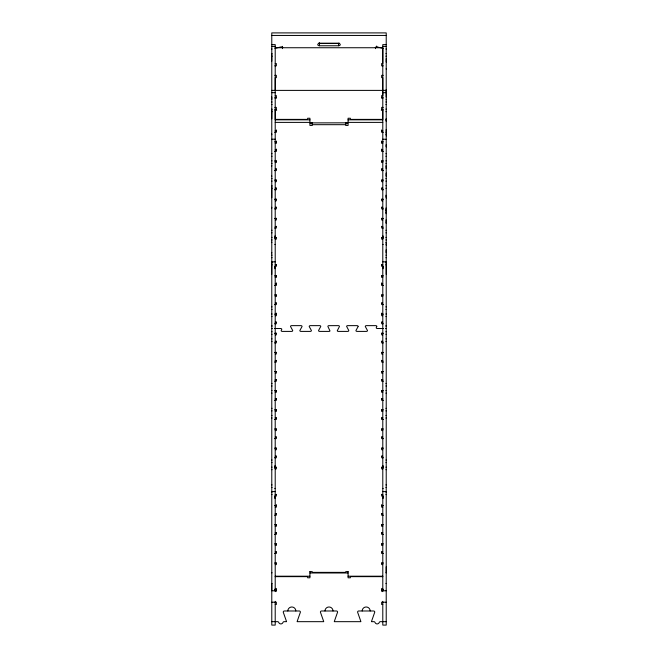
<?xml version="1.0" encoding="UTF-8"?>
<svg xmlns="http://www.w3.org/2000/svg" width="658" height="658" viewBox="0 0 658 658"><rect width="100%" height="100%" fill="white"/><g stroke="black" fill="none" stroke-linecap="round" stroke-linejoin="round"><path stroke-width="0.99" d="M271.779 176.402L271.779 175.925M271.779 252.976L271.779 252.507M271.779 242.613L271.779 242.136M271.779 208.15L271.779 207.27M271.779 166.03L271.779 165.553M271.779 134.758L271.779 133.961M271.779 589.642L271.779 583.465A1.143 1.143 0 0 1 272.083 583.506M271.779 274.361L271.779 262.279A1.143 0.765 0 0 1 272.083 262.303M271.779 197.778L271.779 185.696A1.143 0.765 0 0 1 272.083 185.721M271.779 118.802L271.779 109.113A1.143 0.765 0 0 1 272.083 109.138M271.779 99.498L271.779 96.948M382.791 90.006L382.791 95.583L381.648 95.583L381.648 97.869L383.219 97.869M382.791 89.595L382.791 77.652L381.648 77.652L381.648 75.357L383.219 75.357M386.221 146.94L386.221 146.512M386.221 146.298L386.221 145.879M386.221 145.665L386.221 145.237M386.221 145.023L386.221 144.596M386.221 121.409L386.221 120.982M386.221 120.776L386.221 120.348M386.221 120.134L386.221 119.707M386.221 119.501L386.221 119.073M386.221 99.712L386.221 99.284M386.221 92.054L386.221 91.627M386.221 89.504L386.221 96.948M386.221 69.082L386.221 68.654M386.221 252.878L386.221 252.45M386.221 252.236L386.221 251.817M386.221 251.603L386.221 251.175M386.221 250.961L386.221 250.542M386.221 250.328L386.221 249.637M386.221 245.22L386.221 244.792M386.221 244.579L386.221 244.159M386.221 243.304L385.942 242.457M386.221 223.523L386.221 223.095M386.221 222.881L386.221 222.453M386.221 221.606L386.221 221.178M386.221 220.973L386.007 219.904M386.007 212.46L386.007 213.735M386.221 197.992L386.221 197.564M386.221 197.359L386.221 196.931M386.221 196.717L386.007 196.249M386.221 196.026L385.942 195.229M386.221 176.295L386.221 175.867M386.221 175.653L386.221 175.234M386.221 175.02L386.221 174.592M386.221 174.378L386.221 173.959M386.221 173.745L386.221 173.054M386.221 168.637L386.221 168.209M386.221 167.996L386.221 167.576M386.221 167.362L386.221 166.935M386.221 166.721L385.942 165.874M386.221 134.684L386.221 133.961M386.221 133.089L385.942 132.274M386.221 131.493L386.007 130.769M386.221 129.897L386.221 129.445M386.221 120.241L386.221 118.646M386.221 62.058L386.221 58.661M386.221 566.752L386.221 572.838A1.143 1.143 0 0 1 385.917 572.797M386.221 274.361L386.221 262.279A1.143 0.765 0 0 0 385.917 262.303M386.221 135.935L386.221 135.482M274.542 328.515L280.621 328.523A1.143 0.765 0 0 1 281.024 328.564L281.558 328.844A1.143 0.765 0 0 1 281.698 329.551L281.221 330.423A1.143 0.765 0 0 0 282.315 331.402L291.568 331.402A1.143 0.765 0 0 0 292.662 330.423L290.532 326.533A1.143 0.765 0 0 1 291.593 325.636L300.912 325.636A1.143 0.765 0 0 1 302.006 326.615L299.908 330.423A1.143 0.765 0 0 0 299.867 330.727L299.958 330.941A1.143 0.765 0 0 0 301.01 331.402L310.255 331.402A1.143 0.765 0 0 0 311.357 330.423L309.26 326.615A1.143 0.765 0 0 1 310.354 325.636L319.607 325.636A1.143 0.765 0 0 1 320.685 326.138L320.75 326.401A1.143 0.765 0 0 1 320.701 326.615L318.604 330.423A1.143 0.765 0 0 0 319.574 331.402L328.951 331.402A1.143 0.765 0 0 0 330.003 330.941L327.947 326.615A1.143 0.765 0 0 1 327.906 326.401L327.972 326.138A1.143 0.765 0 0 1 328.72 325.661L338.302 325.636A1.143 0.765 0 0 1 339.396 326.615L337.258 330.727A1.143 0.765 0 0 0 338.393 331.402L347.646 331.402A1.143 0.765 0 0 0 348.74 330.423L346.601 326.36A1.143 0.765 0 0 1 347.737 325.636L356.99 325.636A1.143 0.765 0 0 1 358.141 326.401L358.141 326.401M358.092 326.615L355.994 330.423A1.143 0.765 0 0 0 357.088 331.402L366.407 331.402A1.143 0.765 0 0 0 367.435 330.423L365.338 326.615A1.143 0.765 0 0 1 366.432 325.636L375.685 325.636A1.143 0.765 0 0 1 376.738 326.097L376.828 326.352M376.779 326.615L376.302 327.487A1.143 0.765 0 0 0 376.524 328.26L376.845 328.432A1.143 0.765 0 0 0 377.379 328.515L383.458 328.515M274.863 48.363L281.311 46.858A1.143 0.765 0 0 1 282.455 47.623M381.295 110.223L383.137 109.796M271.779 35.45L386.221 35.45M339.322 43.083A1.719 1.151 0 0 1 338.541 43.214L319.459 43.214A1.719 1.151 0 0 1 318.678 43.083M271.779 44.612L275.209 44.612L275.209 591.641M386.221 44.612L382.791 44.612L382.791 591.641M319.459 45.764L338.541 45.764A1.719 1.151 0 0 0 340.252 44.612A1.719 1.151 0 0 0 338.541 43.469L319.459 43.469A1.719 1.151 0 0 0 317.748 44.612A1.719 1.151 0 0 0 319.459 45.764L319.459 42.671M271.779 46.389L275.209 46.389M382.791 46.389L386.221 46.389M275.209 47.738L382.791 47.738L382.791 63.53L381.648 63.53L381.648 65.825L383.219 65.825M275.209 63.53L276.352 63.53L276.352 65.825L274.781 65.825M274.781 75.357L276.352 75.357L276.352 77.652L275.209 77.652L275.209 90.393M271.779 90.393L386.221 90.393M271.779 92.679L275.209 92.679M382.791 92.679L386.221 92.679M275.209 95.583L276.352 95.583L276.352 97.869L274.781 97.869M275.209 97.968L276.352 97.968M381.648 97.968L382.791 97.968M274.781 107.41L276.352 107.41L276.352 109.697L275.209 109.697L275.209 119.386L307.64 119.386L307.64 118.243L309.926 118.243L309.926 125.448L312.213 125.448L312.213 122.709M383.219 107.41L381.648 107.41L381.648 109.697L382.791 109.697L382.791 119.386L350.36 119.386L350.36 118.243L348.074 118.243L348.074 125.448L345.787 125.448L345.787 122.709M275.209 119.83L309.926 119.83M348.074 119.83L382.791 119.83M275.209 122.388L309.926 122.388M348.074 122.388L382.791 122.388M312.213 122.898L309.926 122.898L348.074 122.824L345.787 122.898M312.213 124.683L345.787 124.683M275.209 130.745L276.352 130.745M381.648 130.745L382.791 130.745M274.633 132.274L276.352 132.274L276.352 129.947M383.367 132.274L381.648 132.274L381.648 129.947M271.779 139.192L275.209 139.192M382.791 139.192L386.221 139.299M274.633 141.848L276.352 141.848M381.648 141.848L383.367 141.848M275.209 143.378L276.352 143.378L276.352 141.051M382.791 143.378L381.648 143.378L381.648 141.051M275.209 149.892L276.352 149.892M381.648 149.892L382.791 149.892M274.633 151.422L276.352 151.422L276.352 149.095M383.367 151.422L381.648 151.422L381.648 149.095M274.518 160.996L276.352 160.996M381.648 160.996L383.474 160.996M275.209 162.526L276.352 162.526L276.352 160.823M382.791 162.526L381.648 162.526L381.648 160.823M275.209 169.04L276.352 169.04M381.648 169.04L382.791 169.04M274.518 170.57L276.352 170.57L276.352 168.867M383.474 170.57L381.648 170.57L381.648 168.867M274.518 180.144L276.352 180.144M381.648 180.144L383.474 180.144M275.209 181.674L276.352 181.674L276.352 179.971M382.791 181.674L381.648 181.674L381.648 179.971M275.209 188.18L276.352 188.18M381.648 188.18L382.791 188.18M274.518 189.71L276.352 189.71L276.352 188.015M383.474 189.71L381.648 189.71L381.648 188.015M274.518 199.284L276.352 199.284M381.648 199.284L383.474 199.284M275.209 200.822L276.352 200.822L276.352 199.119M382.791 200.822L381.648 200.822L381.648 199.119M275.209 207.328L276.352 207.328M381.648 207.328L382.791 207.328M386.007 207.994L386.221 209.351M274.518 208.857L276.352 208.857L276.352 207.155M383.474 208.857L381.648 208.857L381.648 207.155M386.007 209.269L386.221 210.947M386.007 210.544L386.221 212.542M274.518 218.431L276.352 218.431M381.648 218.431L383.474 218.431M275.209 219.961L276.352 219.961L276.352 218.259M382.791 219.961L381.648 219.961L381.648 218.259M386.007 222.264L386.221 221.82M275.209 226.475L276.352 226.475M381.648 226.475L382.791 226.475M274.518 228.005L276.352 228.005L276.352 226.303M383.474 228.005L381.648 228.005L381.648 226.303M274.781 236.049L275.209 236.049M382.791 236.049L383.219 236.049M274.781 236.896L275.209 236.896M382.791 236.896L383.219 236.896M274.518 237.579L276.352 237.579M381.648 237.579L383.474 237.579M274.781 238.426L275.209 238.426M382.791 238.426L383.219 238.426M275.209 239.109L276.352 239.109L276.352 237.406M382.791 239.109L381.648 239.109L381.648 237.406M274.781 244.431L275.209 244.431M382.791 244.431L383.219 244.431M271.779 261.859L275.209 261.859M382.791 261.859L386.221 261.859M275.209 264.763L276.352 264.763M381.648 264.763L382.791 264.763M274.518 266.293L276.352 266.293L276.352 264.598M383.474 266.293L381.648 266.293L381.648 264.598M274.781 267.148L275.209 267.148M382.791 267.148L383.219 267.148M274.781 267.831L275.209 267.831M382.791 267.831L383.219 267.831M274.781 268.678L275.209 268.678M382.791 268.678L383.219 268.678M274.518 275.866L276.352 275.866M381.648 275.866L383.474 275.866M275.209 277.396L276.352 277.396L276.352 275.702M382.791 277.396L381.648 277.396L381.648 275.702M275.209 283.911L276.352 283.911M381.648 283.911L382.791 283.911M274.518 285.44L276.352 285.44L276.352 282.891M383.474 285.44L381.648 285.44L381.648 282.891M274.518 295.014L276.352 295.014M381.648 295.014L383.474 295.014M275.209 296.544L276.352 296.544L276.352 294.842M382.791 296.544L381.648 296.544L381.648 294.842M275.209 303.058L276.352 303.058M381.648 303.058L382.791 303.058M274.518 304.588L276.352 304.588L276.352 302.886M383.474 304.588L381.648 304.588L381.648 302.886M274.633 314.162L276.352 314.162M381.648 314.162L383.367 314.162M275.209 315.692L276.352 315.692L276.352 313.142M382.791 315.692L381.648 315.692L381.648 313.142M275.209 322.198L276.352 322.198M381.648 322.198L382.791 322.198M274.633 323.736L276.352 323.736L276.352 322.033M383.367 323.736L381.648 323.736L381.648 322.033M271.779 325.965L272.33 325.965M385.67 325.965L386.221 325.965M271.779 328.515L272.33 328.515M385.67 328.515L386.221 328.515M274.518 333.302L276.352 333.302M381.648 333.302L383.474 333.302M275.209 334.84L276.352 334.84L276.352 333.137M382.791 334.84L381.648 334.84L381.648 333.137M275.209 341.346L276.352 341.346M381.648 341.346L382.791 341.346M274.518 342.876L276.352 342.876L276.352 341.173M383.474 342.876L381.648 342.876L381.648 341.173M274.518 352.449L276.352 352.449M381.648 352.449L383.474 352.449M275.209 353.979L276.352 353.979L276.352 352.285M382.791 353.979L381.648 353.979L381.648 352.285M275.209 360.494L276.352 360.494M381.648 360.494L382.791 360.494M274.518 362.023L276.352 362.023L276.352 360.321M383.474 362.023L381.648 362.023L381.648 360.321M274.518 371.597L276.352 371.597M381.648 371.597L383.474 371.597M275.209 373.127L276.352 373.127L276.352 371.425M382.791 373.127L381.648 373.127L381.648 371.425M275.209 379.641L276.352 379.641M381.648 379.641L382.791 379.641M274.518 381.171L276.352 381.171L276.352 379.469M383.474 381.171L381.648 381.171L381.648 379.469M274.518 390.745L276.352 390.745M381.648 390.745L383.474 390.745M275.209 392.275L276.352 392.275L276.352 390.572M382.791 392.275L381.648 392.275L381.648 390.572M275.209 398.781L276.352 398.781M381.648 398.781L382.791 398.781M274.518 400.311L276.352 400.311L276.352 398.616M383.474 400.311L381.648 400.311L381.648 398.616M274.518 409.885L276.352 409.885M381.648 409.885L383.474 409.885M275.209 411.423L276.352 411.423L276.352 409.72M382.791 411.423L381.648 411.423L381.648 409.72M275.209 417.929L276.352 417.929M381.648 417.929L382.791 417.929M274.518 419.459L276.352 419.459L276.352 417.756M383.474 419.459L381.648 419.459L381.648 417.756M274.518 429.032L276.352 429.032M381.648 429.032L383.474 429.032M275.209 430.562L276.352 430.562L276.352 428.86M382.791 430.562L381.648 430.562L381.648 428.86M275.209 437.077L276.352 437.077M381.648 437.077L382.791 437.077M274.518 438.606L276.352 438.606L276.352 436.904M383.474 438.606L381.648 438.606L381.648 436.904M274.518 448.18L276.352 448.18M381.648 448.18L383.474 448.18M275.209 449.71L276.352 449.71L276.352 448.008M382.791 449.71L381.648 449.71L381.648 448.008M275.209 456.216L276.352 456.216M381.648 456.216L382.791 456.216M274.518 457.754L276.352 457.754L276.352 456.052M383.474 457.754L381.648 457.754L381.648 456.052M274.781 465.79L275.209 465.79M382.791 465.79L383.219 465.79M274.781 466.645L275.209 466.645M382.791 466.645L383.219 466.645M274.518 467.328L276.352 467.328M381.648 467.328L383.474 467.328M274.781 468.175L275.209 468.175M382.791 468.175L383.219 468.175M275.209 468.858L276.352 468.858L276.352 467.155M382.791 468.858L381.648 468.858L381.648 467.155M274.781 488.475L275.209 488.475M382.791 488.475L383.219 488.475M271.779 491.608L275.209 491.608M382.791 491.608L386.221 491.608M275.209 494.512L276.352 494.512M381.648 494.512L382.791 494.512M274.518 496.042L276.352 496.042L276.352 494.339M383.474 496.042L381.648 496.042L381.648 494.339M274.781 496.889L275.209 496.889M382.791 496.889L383.219 496.889M274.781 497.571L275.209 497.571M382.791 497.571L383.219 497.571M274.781 498.427L275.209 498.427M382.791 498.427L383.219 498.427M274.518 505.615L276.352 505.615M381.648 505.615L383.474 505.615M275.209 507.145L276.352 507.145L276.352 504.596M382.791 507.145L381.648 507.145L381.648 504.596M275.209 513.659L276.352 513.659M381.648 513.659L382.791 513.659M274.518 515.189L276.352 515.189L276.352 513.487M383.474 515.189L381.648 515.189L381.648 513.487M274.518 524.763L276.352 524.763M381.648 524.763L383.474 524.763M275.209 526.293L276.352 526.293L276.352 524.591M382.791 526.293L381.648 526.293L381.648 524.591M275.209 532.799L276.352 532.799M381.648 532.799L382.791 532.799M274.518 534.337L276.352 534.337L276.352 532.635M383.474 534.337L381.648 534.337L381.648 532.635M274.518 543.903L276.352 543.903M381.648 543.903L383.474 543.903M275.209 545.441L276.352 545.441L276.352 543.738M382.791 545.441L381.648 545.441L381.648 543.738M275.209 551.947L276.352 551.947M381.648 551.947L382.791 551.947M274.518 553.477L276.352 553.477L276.352 551.774M383.474 553.477L381.648 553.477L381.648 551.774M274.518 563.051L276.352 563.051M381.648 563.051L383.474 563.051M275.209 564.58L276.352 564.58L276.352 562.886M382.791 564.58L381.648 564.58L381.648 562.886M309.926 571.605L312.213 571.605L312.213 572.37L345.787 572.37L345.787 571.605L348.074 571.605M309.926 572.986L348.074 572.986M275.209 576.202L309.926 576.202M348.074 576.202L382.791 576.202M275.209 576.647L307.64 576.647L307.64 577.79L309.926 577.79L309.926 571.547M382.791 576.647L350.36 576.647L350.36 577.79L348.074 577.79L348.074 571.547M275.209 588.474L276.352 588.474L276.352 591.164M382.791 588.474L381.648 588.474L381.648 590.769L386.221 590.769M274.518 589.642L276.352 589.642M383.474 589.642L381.648 589.642L381.648 591.164M271.779 590.769L276.352 590.769M271.779 602.21L276.352 602.21L276.352 604.496L275.209 604.496M386.221 602.21L381.648 602.21L381.648 604.496L382.791 604.496M271.779 621.67L277.618 621.67A1.143 1.143 0 0 1 278.704 622.427A2.287 2.287 0 0 0 283.014 622.427A1.143 1.143 0 0 1 284.1 621.67L286.51 621.67A1.143 1.143 0 0 0 286.46 621.341L283.236 612.129A1.143 1.143 0 0 1 284.379 610.986L299.258 610.986A1.143 1.143 0 0 1 300.41 612.129L297.186 621.341A1.143 1.143 0 0 0 297.136 621.67L323.687 621.67A1.143 1.143 0 0 0 323.637 621.341L320.413 612.129A1.143 1.143 0 0 1 321.565 610.986L336.435 610.986A1.143 1.143 0 0 1 337.587 612.129L334.363 621.341A1.143 1.143 0 0 0 334.313 621.67L360.864 621.67A1.143 1.143 0 0 0 360.814 621.341L357.59 612.129A1.143 1.143 0 0 1 358.742 610.986L373.612 610.986A1.143 1.143 0 0 1 374.764 612.129L371.54 621.341A1.143 1.143 0 0 0 371.49 621.67L373.9 621.67A1.143 1.143 0 0 1 374.986 622.427A2.287 2.287 0 0 0 379.296 622.427A1.143 1.143 0 0 1 380.382 621.67L386.221 621.67M375.545 47.623A1.143 0.765 0 0 1 376.689 46.858L383.137 48.363M274.863 109.796L276.705 110.223M386.221 133.887L386.221 134.758M382.791 601.322L382.791 625.1L386.221 625.1L386.221 32.9L271.779 32.9L271.779 625.1L275.209 625.1L275.209 601.322M376.689 46.06L376.689 46.858M375.545 48.643L375.545 47.368A4.006 2.681 0 0 0 375.249 47.376M338.541 43.214L338.541 45.764M282.455 46.348L282.455 48.643M271.779 61.21L271.779 53.602A1.143 0.765 0 0 1 272.083 53.627M385.917 583.506A1.143 1.143 0 0 1 386.221 583.465M272.083 572.797A1.143 1.143 0 0 1 271.779 572.838M271.779 188.246A1.143 0.765 0 0 1 272.083 188.27M385.917 185.721A1.143 0.765 0 0 1 386.221 185.696M385.917 188.27A1.143 0.765 0 0 1 386.221 188.246M386.221 178.581A1.143 0.765 0 0 1 385.917 178.557M386.221 181.139A1.143 0.765 0 0 1 385.917 181.106M385.917 160.848A1.143 0.765 0 0 1 386.221 160.815M385.917 163.398A1.143 0.765 0 0 1 386.221 163.365M386.221 153.709A1.143 0.765 0 0 1 385.917 153.676M386.221 156.259A1.143 0.765 0 0 1 385.917 156.234M272.083 153.676A1.143 0.765 0 0 1 271.779 153.709M272.083 156.234A1.143 0.765 0 0 1 271.779 156.259M271.779 160.815A1.143 0.765 0 0 1 272.083 160.848M271.779 163.365A1.143 0.765 0 0 1 272.083 163.398M272.083 178.557A1.143 0.765 0 0 1 271.779 178.581M272.083 181.106A1.143 0.765 0 0 1 271.779 181.139M272.083 46.463A1.143 0.765 0 0 1 271.779 46.496M272.083 49.013A1.143 0.765 0 0 1 271.779 49.046M282.455 47.368A4.006 2.681 0 0 1 282.751 47.376M271.779 56.152A1.143 0.765 0 0 1 272.083 56.185M272.083 101.974A1.143 0.765 0 0 1 271.779 102.006M272.083 104.523A1.143 0.765 0 0 1 271.779 104.556M271.779 111.663A1.143 0.765 0 0 1 272.083 111.696M385.917 109.138A1.143 0.765 0 0 1 386.221 109.113M385.917 111.696A1.143 0.765 0 0 1 386.221 111.663M386.221 102.006A1.143 0.765 0 0 1 385.917 101.974M386.221 104.556A1.143 0.765 0 0 1 385.917 104.523M385.917 53.627A1.143 0.765 0 0 1 386.221 53.602M385.917 56.185A1.143 0.765 0 0 1 386.221 56.152M386.221 46.496A1.143 0.765 0 0 1 385.917 46.463M386.221 49.046A1.143 0.765 0 0 1 385.917 49.013M271.779 264.829A1.143 0.765 0 0 1 272.083 264.853M385.917 264.853A1.143 0.765 0 0 1 386.221 264.829M386.221 255.164A1.143 0.765 0 0 1 385.917 255.139M386.221 257.722A1.143 0.765 0 0 1 385.917 257.689M385.917 237.431A1.143 0.765 0 0 1 386.221 237.398M385.917 239.981A1.143 0.765 0 0 1 386.221 239.948M386.221 230.292A1.143 0.765 0 0 1 385.917 230.259M386.221 232.842A1.143 0.765 0 0 1 385.917 232.817M272.083 230.259A1.143 0.765 0 0 1 271.779 230.292M272.083 232.817A1.143 0.765 0 0 1 271.779 232.842M271.779 237.398A1.143 0.765 0 0 1 272.083 237.431M271.779 239.948A1.143 0.765 0 0 1 272.083 239.981M272.083 255.139A1.143 0.765 0 0 1 271.779 255.164M272.083 257.689A1.143 0.765 0 0 1 271.779 257.722M271.779 415.445A1.143 0.765 0 0 1 272.083 415.469M271.779 417.995A1.143 0.765 0 0 1 272.083 418.019M385.917 415.469A1.143 0.765 0 0 1 386.221 415.445M385.917 418.019A1.143 0.765 0 0 1 386.221 417.995M386.221 408.33A1.143 0.765 0 0 1 385.917 408.305M386.221 410.88A1.143 0.765 0 0 1 385.917 410.855M385.917 390.589A1.143 0.765 0 0 1 386.221 390.564M385.917 393.147A1.143 0.765 0 0 1 386.221 393.114M386.221 383.458A1.143 0.765 0 0 1 385.917 383.425M386.221 386.007A1.143 0.765 0 0 1 385.917 385.975M272.083 383.425A1.143 0.765 0 0 1 271.779 383.458M272.083 385.975A1.143 0.765 0 0 1 271.779 386.007M271.779 390.564A1.143 0.765 0 0 1 272.083 390.589M271.779 393.114A1.143 0.765 0 0 1 272.083 393.147M272.083 408.305A1.143 0.765 0 0 1 271.779 408.33M272.083 410.855A1.143 0.765 0 0 1 271.779 410.88M271.779 492.02A1.143 0.765 0 0 1 272.083 492.052M271.779 494.577A1.143 0.765 0 0 1 272.083 494.602M385.917 492.052A1.143 0.765 0 0 1 386.221 492.02M385.917 494.602A1.143 0.765 0 0 1 386.221 494.577M386.221 484.913A1.143 0.765 0 0 1 385.917 484.888M386.221 487.463A1.143 0.765 0 0 1 385.917 487.438M385.917 467.172A1.143 0.765 0 0 1 386.221 467.147M385.917 469.73A1.143 0.765 0 0 1 386.221 469.697M386.221 460.041A1.143 0.765 0 0 1 385.917 460.008M386.221 462.59A1.143 0.765 0 0 1 385.917 462.558M272.083 460.008A1.143 0.765 0 0 1 271.779 460.041M272.083 462.558A1.143 0.765 0 0 1 271.779 462.59M271.779 467.147A1.143 0.765 0 0 1 272.083 467.172M271.779 469.697A1.143 0.765 0 0 1 272.083 469.73M272.083 484.888A1.143 0.765 0 0 1 271.779 484.913M272.083 487.438A1.143 0.765 0 0 1 271.779 487.463M271.779 338.862A1.143 0.765 0 0 1 272.083 338.886M271.779 341.412A1.143 0.765 0 0 1 272.083 341.436M385.917 338.886A1.143 0.765 0 0 1 386.221 338.862M385.917 341.436A1.143 0.765 0 0 1 386.221 341.412M386.221 331.747A1.143 0.765 0 0 1 385.917 331.722M386.221 334.305A1.143 0.765 0 0 1 385.917 334.272M385.917 314.014A1.143 0.765 0 0 1 386.221 313.981M385.917 316.564A1.143 0.765 0 0 1 386.221 316.531M386.221 306.875A1.143 0.765 0 0 1 385.917 306.842M386.221 309.424A1.143 0.765 0 0 1 385.917 309.4M272.083 306.842A1.143 0.765 0 0 1 271.779 306.875M272.083 309.4A1.143 0.765 0 0 1 271.779 309.424M271.779 313.981A1.143 0.765 0 0 1 272.083 314.014M271.779 316.531A1.143 0.765 0 0 1 272.083 316.564M272.083 331.722A1.143 0.765 0 0 1 271.779 331.747M272.083 334.272A1.143 0.765 0 0 1 271.779 334.305M287.817 610.986A4.006 4.006 0 0 1 291.823 606.98A4.006 4.006 0 0 1 295.829 610.986M324.994 610.986A4.006 4.006 0 0 1 329 606.98A4.006 4.006 0 0 1 333.006 610.986M362.171 610.986A4.006 4.006 0 0 1 366.177 606.98A4.006 4.006 0 0 1 370.183 610.986"/></g></svg>
